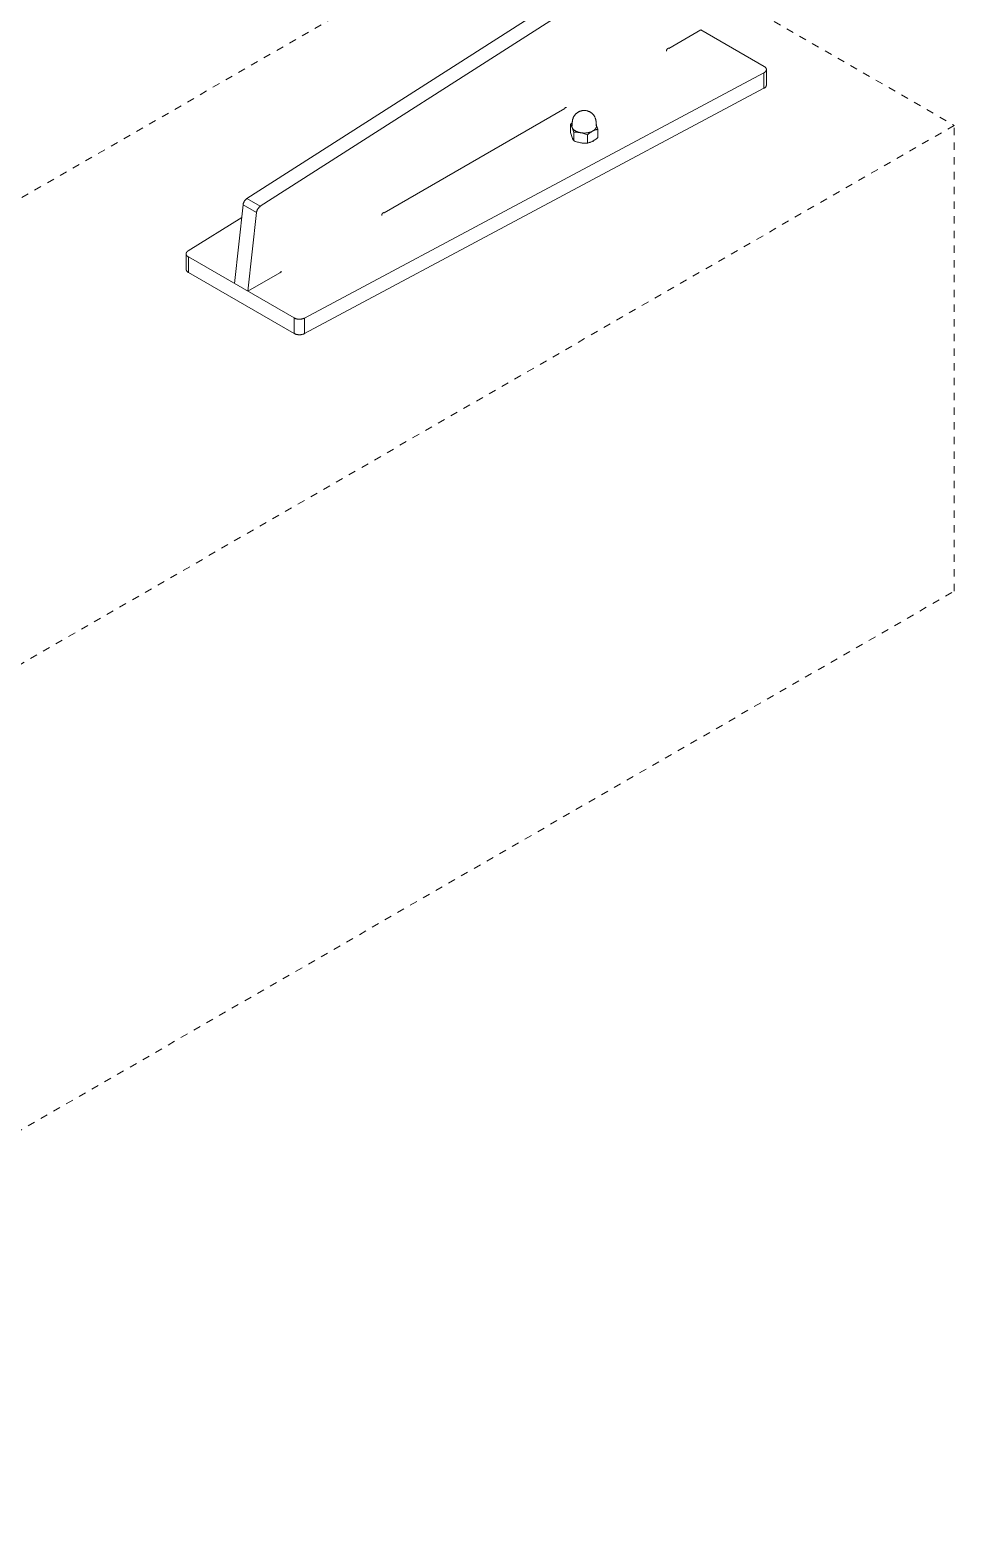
# Model space of a CAD drawing. Header units: inches. Extents: x -16 to 183, y -17 to 123.
# Drawn here: x 39.43 to 52, y -16.67 to 3.63 of the extents above; entities that cross this region are included whole.
import ezdxf

# ---------------------------------------------------------------- set-up
doc = ezdxf.new("R2010")
doc.units = ezdxf.units.IN
doc.linetypes.add('HIDDEN', pattern=[1.905, 1.27, -0.635])
doc.layers.add('ZANO_R', color=7, linetype='Continuous', lineweight=0)
doc.layers.add('ZANO_R_przerywana', color=250, linetype='HIDDEN', lineweight=0)

msp = doc.modelspace()

# ---------------------------------------------------------------- linework, layer by layer
at = {"layer": 'ZANO_R'}
for p, q in [((42.38107, 1.33869), (47.57051, 4.65869)), ((42.56392, 1.23312), (47.75337, 4.55312)), ((48.55247, 3.63209), (48.11755, 3.38099)), ((49.41354, 3.13496), (48.55247, 3.63209)), ((48.08634, 3.34857), (48.08633, 3.34813)), ((48.08633, 3.34813), (48.08634, 3.34769)), ((48.08637, 3.34948), (48.08634, 3.34857)), ((48.08634, 3.34769), (48.08635, 3.34726)), ((48.08635, 3.34726), (48.08636, 3.34683)), ((48.08636, 3.34683), (48.08639, 3.34642)), ((48.08644, 3.3504), (48.08637, 3.34948)), ((48.08639, 3.34642), (48.08642, 3.346)), ((48.08642, 3.346), (48.08646, 3.3456)), ((48.08654, 3.35135), (48.08644, 3.3504)), ((48.08646, 3.3456), (48.08651, 3.34521)), ((48.08651, 3.34521), (48.08657, 3.34482)), ((48.08668, 3.35231), (48.08654, 3.35135)), ((48.08657, 3.34482), (48.08663, 3.34444)), ((48.08663, 3.34444), (48.0867, 3.34406)), ((48.08684, 3.35329), (48.08668, 3.35231)), ((48.0867, 3.34406), (48.08677, 3.3437)), ((48.08677, 3.3437), (48.08685, 3.34334)), ((48.08705, 3.35429), (48.08684, 3.35329)), ((48.08685, 3.34334), (48.08694, 3.34299)), ((48.08694, 3.34299), (48.08703, 3.34265)), ((48.08703, 3.34265), (48.08713, 3.34232)), ((48.08728, 3.35529), (48.08705, 3.35429)), ((48.08754, 3.3563), (48.08728, 3.35529)), ((48.08784, 3.35731), (48.08754, 3.3563)), ((48.08817, 3.35832), (48.08784, 3.35731)), ((48.08853, 3.35934), (48.08817, 3.35832)), ((48.08892, 3.36035), (48.08853, 3.35934)), ((48.08933, 3.36135), (48.08892, 3.36035)), ((48.08977, 3.36234), (48.08933, 3.36135)), ((48.09023, 3.36332), (48.08977, 3.36234)), ((48.09072, 3.36429), (48.09023, 3.36332)), ((48.09122, 3.36524), (48.09072, 3.36429)), ((48.09175, 3.36617), (48.09122, 3.36524)), ((48.09229, 3.36707), (48.09175, 3.36617)), ((48.09285, 3.36796), (48.09229, 3.36707)), ((48.09342, 3.36882), (48.09285, 3.36796)), ((48.094, 3.36966), (48.09342, 3.36882)), ((48.0946, 3.37047), (48.094, 3.36966)), ((48.0952, 3.37125), (48.0946, 3.37047)), ((48.09581, 3.37201), (48.0952, 3.37125)), ((48.09645, 3.37276), (48.09581, 3.37201)), ((48.0971, 3.3735), (48.09645, 3.37276)), ((48.09778, 3.37422), (48.0971, 3.3735)), ((48.09847, 3.37493), (48.09778, 3.37422)), ((48.09918, 3.37561), (48.09847, 3.37493)), ((48.09991, 3.37627), (48.09918, 3.37561)), ((48.10065, 3.37691), (48.09991, 3.37627)), ((48.1014, 3.37752), (48.10065, 3.37691)), ((48.10216, 3.3781), (48.1014, 3.37752)), ((48.10293, 3.37864), (48.10216, 3.3781)), ((48.10371, 3.37916), (48.10293, 3.37864)), ((48.1041, 3.3794), (48.10371, 3.37916)), ((48.10449, 3.37963), (48.1041, 3.3794)), ((48.10488, 3.37986), (48.10449, 3.37963)), ((48.10528, 3.38007), (48.10488, 3.37986)), ((48.10567, 3.38028), (48.10528, 3.38007)), ((48.10606, 3.38048), (48.10567, 3.38028)), ((48.10645, 3.38066), (48.10606, 3.38048)), ((48.10684, 3.38084), (48.10645, 3.38066)), ((48.10723, 3.381), (48.10684, 3.38084)), ((48.10762, 3.38116), (48.10723, 3.381)), ((48.10801, 3.3813), (48.10762, 3.38116)), ((48.1084, 3.38143), (48.10801, 3.3813)), ((48.10878, 3.38156), (48.1084, 3.38143)), ((48.10916, 3.38167), (48.10878, 3.38156)), ((48.10954, 3.38177), (48.10916, 3.38167)), ((48.10991, 3.38186), (48.10954, 3.38177)), ((48.11029, 3.38194), (48.10991, 3.38186)), ((48.11065, 3.38201), (48.11029, 3.38194)), ((48.11102, 3.38207), (48.11065, 3.38201)), ((48.11138, 3.38212), (48.11102, 3.38207)), ((48.11174, 3.38215), (48.11138, 3.38212)), ((48.11209, 3.38218), (48.11174, 3.38215)), ((48.11244, 3.3822), (48.11209, 3.38218)), ((48.11279, 3.3822), (48.11244, 3.3822)), ((48.11313, 3.3822), (48.11279, 3.3822)), ((48.11346, 3.38218), (48.11313, 3.3822)), ((48.11379, 3.38216), (48.11346, 3.38218)), ((48.11411, 3.38212), (48.11379, 3.38216)), ((48.11443, 3.38208), (48.11411, 3.38212)), ((48.11475, 3.38202), (48.11443, 3.38208)), ((48.11505, 3.38196), (48.11475, 3.38202)), ((48.11536, 3.38188), (48.11505, 3.38196)), ((48.11565, 3.3818), (48.11536, 3.38188)), ((48.11594, 3.38171), (48.11565, 3.3818)), ((48.11622, 3.38161), (48.11594, 3.38171)), ((48.1165, 3.3815), (48.11622, 3.38161)), ((48.11677, 3.38139), (48.1165, 3.3815)), ((48.11704, 3.38126), (48.11677, 3.38139)), ((48.1173, 3.38113), (48.11704, 3.38126)), ((48.11755, 3.38099), (48.1173, 3.38113)), ((43.16603, -0.2859), (49.41063, 3.04889)), ((49.41247, 3.0499), (49.41063, 3.04889)), ((49.41063, 3.04889), (49.41063, 2.83775)), ((49.41428, 3.05094), (49.41247, 3.0499)), ((49.41354, 3.13496), (49.41531, 3.13391)), ((49.41605, 3.05201), (49.41428, 3.05094)), ((49.41531, 3.13391), (49.41704, 3.13283)), ((49.41778, 3.0531), (49.41605, 3.05201)), ((49.41704, 3.13283), (49.41874, 3.13172)), ((49.41947, 3.05423), (49.41778, 3.0531)), ((49.41874, 3.13172), (49.42039, 3.13058)), ((49.42111, 3.05539), (49.41947, 3.05423)), ((49.42039, 3.13058), (49.42201, 3.12942)), ((49.42271, 3.05657), (49.42111, 3.05539)), ((49.42201, 3.12942), (49.42357, 3.12823)), ((49.42427, 3.05778), (49.42271, 3.05657)), ((49.42357, 3.12823), (49.42509, 3.12701)), ((49.42577, 3.05901), (49.42427, 3.05778)), ((49.42509, 3.12701), (49.42656, 3.12577)), ((49.42722, 3.06027), (49.42577, 3.05901)), ((49.42656, 3.12577), (49.42798, 3.1245)), ((49.42862, 3.06155), (49.42722, 3.06027)), ((49.42798, 3.1245), (49.42934, 3.12321)), ((49.42996, 3.06286), (49.42862, 3.06155)), ((49.42934, 3.12321), (49.43065, 3.1219)), ((49.43125, 3.06418), (49.42996, 3.06286)), ((49.43065, 3.1219), (49.43191, 3.12056)), ((49.43248, 3.06553), (49.43125, 3.06418)), ((49.43191, 3.12056), (49.43311, 3.11921)), ((49.43365, 3.06689), (49.43248, 3.06553)), ((49.43311, 3.11921), (49.43424, 3.11784)), ((49.43476, 3.06827), (49.43365, 3.06689)), ((49.43424, 3.11784), (49.43532, 3.11645)), ((49.43581, 3.06967), (49.43476, 3.06827)), ((49.43532, 3.11645), (49.43634, 3.11504)), ((49.4368, 3.07108), (49.43581, 3.06967)), ((49.43634, 3.11504), (49.43682, 3.11434)), ((49.43727, 3.07179), (49.4368, 3.07108)), ((49.43682, 3.11434), (49.43729, 3.11363)), ((49.43772, 3.07251), (49.43727, 3.07179)), ((49.43729, 3.11363), (49.43775, 3.11291)), ((49.43816, 3.07322), (49.43772, 3.07251)), ((49.43775, 3.11291), (49.43818, 3.11219)), ((49.43858, 3.07394), (49.43816, 3.07322)), ((49.43818, 3.11219), (49.43861, 3.11147)), ((49.43899, 3.07467), (49.43858, 3.07394)), ((49.43861, 3.11147), (49.43901, 3.11075)), ((49.43937, 3.07539), (49.43899, 3.07467)), ((49.43901, 3.11075), (49.4394, 3.11002)), ((49.43975, 3.07612), (49.43937, 3.07539)), ((49.4394, 3.11002), (49.43977, 3.10929)), ((49.4401, 3.07684), (49.43975, 3.07612)), ((49.43977, 3.10929), (49.44013, 3.10856)), ((49.44045, 3.07758), (49.4401, 3.07684)), ((49.44013, 3.10856), (49.44047, 3.10783)), ((49.44077, 3.07831), (49.44045, 3.07758)), ((49.44047, 3.10783), (49.44079, 3.1071)), ((49.44108, 3.07904), (49.44077, 3.07831)), ((49.44079, 3.1071), (49.4411, 3.10636)), ((49.44137, 3.07978), (49.44108, 3.07904)), ((49.4411, 3.10636), (49.44139, 3.10562)), ((49.44164, 3.08051), (49.44137, 3.07978)), ((49.44139, 3.10562), (49.44167, 3.10488)), ((49.4419, 3.08125), (49.44164, 3.08051)), ((49.44167, 3.10488), (49.44192, 3.10414)), ((49.44214, 3.08199), (49.4419, 3.08125)), ((49.44192, 3.10414), (49.44217, 3.1034)), ((49.44237, 3.08273), (49.44214, 3.08199)), ((49.44217, 3.1034), (49.44239, 3.10266)), ((49.44258, 3.08346), (49.44237, 3.08273)), ((49.44239, 3.10266), (49.4426, 3.10192)), ((49.44277, 3.0842), (49.44258, 3.08346)), ((49.4426, 3.10192), (49.44279, 3.10118)), ((49.44295, 3.08494), (49.44277, 3.0842)), ((49.44279, 3.10118), (49.44297, 3.10043)), ((49.44311, 3.08568), (49.44295, 3.08494)), ((49.44297, 3.10043), (49.44313, 3.09969)), ((49.44325, 3.08642), (49.44311, 3.08568)), ((49.44313, 3.09969), (49.44327, 3.09895)), ((49.44338, 3.08716), (49.44325, 3.08642)), ((49.44327, 3.09895), (49.4434, 3.0982)), ((49.44349, 3.0879), (49.44338, 3.08716)), ((49.4434, 3.0982), (49.44351, 3.09746)), ((49.44359, 3.08863), (49.44349, 3.0879)), ((49.44351, 3.09746), (49.4436, 3.09672)), ((49.44367, 3.08937), (49.44359, 3.08863)), ((49.4436, 3.09672), (49.44368, 3.09598)), ((49.44373, 3.0901), (49.44367, 3.08937)), ((49.44368, 3.09598), (49.44374, 3.09524)), ((49.44378, 3.09083), (49.44373, 3.0901)), ((49.44374, 3.09524), (49.44379, 3.0945)), ((49.44381, 3.09157), (49.44378, 3.09083)), ((49.44379, 3.0945), (49.44382, 3.09377)), ((49.44383, 3.0923), (49.44381, 3.09157)), ((49.44382, 3.09377), (49.44383, 3.09303)), ((49.44383, 3.09303), (49.44383, 3.0923)), ((49.44383, 3.09157), (49.44383, 2.88159)), ((49.41869, 2.8418), (49.42021, 2.84277)), ((49.42021, 2.84277), (49.4217, 2.84379)), ((49.4217, 2.84379), (49.42315, 2.84486)), ((49.42315, 2.84486), (49.42457, 2.84598)), ((49.42457, 2.84598), (49.42595, 2.84715)), ((49.42595, 2.84715), (49.42729, 2.84836)), ((49.42729, 2.84836), (49.42858, 2.84962)), ((49.42858, 2.84962), (49.42983, 2.85092)), ((49.42983, 2.85092), (49.43104, 2.85226)), ((49.43104, 2.85226), (49.4322, 2.85364)), ((49.4322, 2.85364), (49.43332, 2.85506)), ((49.43332, 2.85506), (49.43438, 2.85652)), ((49.43438, 2.85652), (49.4354, 2.85801)), ((49.4354, 2.85801), (49.43636, 2.85954)), ((49.43636, 2.85954), (49.43727, 2.8611)), ((49.43727, 2.8611), (49.43813, 2.86268)), ((49.43813, 2.86268), (49.43894, 2.8643)), ((49.43894, 2.8643), (49.43969, 2.86594)), ((49.43969, 2.86594), (49.44038, 2.86761)), ((49.44038, 2.86761), (49.44102, 2.8693)), ((49.44102, 2.8693), (49.4416, 2.87101)), ((49.4416, 2.87101), (49.44212, 2.87274)), ((49.44212, 2.87274), (49.44258, 2.87448)), ((49.44258, 2.87448), (49.44298, 2.87624)), ((49.44298, 2.87624), (49.44333, 2.87802)), ((49.44333, 2.87802), (49.44361, 2.8798)), ((49.44361, 2.8798), (49.44383, 2.88159)), ((43.16603, -0.49704), (49.41063, 2.83775)), ((49.41063, 2.83775), (49.4123, 2.83845)), ((49.4123, 2.83845), (49.41394, 2.83921)), ((49.41394, 2.83921), (49.41555, 2.84002)), ((49.41555, 2.84002), (49.41713, 2.84088)), ((49.41713, 2.84088), (49.41869, 2.8418)), ((46.70176, 2.56358), (44.24659, 1.14609)), ((46.70205, 2.56434), (46.70176, 2.56358)), ((46.70237, 2.56508), (46.70205, 2.56434)), ((46.70271, 2.56582), (46.70237, 2.56508)), ((46.70308, 2.56654), (46.70271, 2.56582)), ((46.70348, 2.56724), (46.70308, 2.56654)), ((46.70389, 2.56794), (46.70348, 2.56724)), ((46.70433, 2.56861), (46.70389, 2.56794)), ((46.7048, 2.56928), (46.70433, 2.56861)), ((46.70529, 2.56992), (46.7048, 2.56928)), ((46.70579, 2.57055), (46.70529, 2.56992)), ((46.70633, 2.57116), (46.70579, 2.57055)), ((46.70688, 2.57175), (46.70633, 2.57116)), ((46.70745, 2.57233), (46.70688, 2.57175)), ((46.70804, 2.57288), (46.70745, 2.57233)), ((46.70865, 2.57341), (46.70804, 2.57288)), ((46.70928, 2.57392), (46.70865, 2.57341)), ((46.70992, 2.57441), (46.70928, 2.57392)), ((46.71059, 2.57487), (46.70992, 2.57441)), ((46.71126, 2.57531), (46.71059, 2.57487)), ((46.71196, 2.57573), (46.71126, 2.57531)), ((46.71266, 2.57612), (46.71196, 2.57573)), ((46.71338, 2.57649), (46.71266, 2.57612)), ((46.71411, 2.57684), (46.71338, 2.57649)), ((46.71486, 2.57716), (46.71411, 2.57684)), ((46.71561, 2.57745), (46.71486, 2.57716)), ((46.71638, 2.57771), (46.71561, 2.57745)), ((46.71715, 2.57795), (46.71638, 2.57771)), ((46.71793, 2.57816), (46.71715, 2.57795)), ((46.71872, 2.57835), (46.71793, 2.57816)), ((46.71951, 2.57851), (46.71872, 2.57835)), ((46.72031, 2.57864), (46.71951, 2.57851)), ((46.72111, 2.57874), (46.72031, 2.57864)), ((46.72192, 2.57881), (46.72111, 2.57874)), ((46.72272, 2.57886), (46.72192, 2.57881)), ((46.72353, 2.57888), (46.72272, 2.57886)), ((46.72434, 2.57887), (46.72353, 2.57888)), ((46.72515, 2.57883), (46.72434, 2.57887)), ((46.72596, 2.57877), (46.72515, 2.57883)), ((46.72676, 2.57867), (46.72596, 2.57877)), ((46.72756, 2.57855), (46.72676, 2.57867)), ((46.81691, 2.4341), (46.81905, 2.43922)), ((46.81905, 2.43922), (46.82135, 2.44427)), ((46.82135, 2.44427), (46.82383, 2.44923)), ((46.82383, 2.44923), (46.82648, 2.4541)), ((46.82648, 2.4541), (46.82929, 2.45888)), ((46.82929, 2.45888), (46.83227, 2.46356)), ((46.83227, 2.46356), (46.8354, 2.46814)), ((46.8354, 2.46814), (46.83869, 2.4726)), ((46.83869, 2.4726), (46.84213, 2.47695)), ((46.84213, 2.47695), (46.84572, 2.48118)), ((46.84572, 2.48118), (46.84945, 2.48528)), ((46.84945, 2.48528), (46.85332, 2.48926)), ((46.85332, 2.48926), (46.85732, 2.4931)), ((46.85732, 2.4931), (46.86145, 2.49679)), ((46.86145, 2.49679), (46.86571, 2.50035)), ((46.86571, 2.50035), (46.87009, 2.50376)), ((46.87009, 2.50376), (46.87458, 2.50701)), ((46.87458, 2.50701), (46.87918, 2.51011)), ((46.87918, 2.51011), (46.88388, 2.51305)), ((46.88388, 2.51305), (46.88868, 2.51582)), ((46.88868, 2.51582), (46.89357, 2.51843)), ((46.89357, 2.51843), (46.89855, 2.52087)), ((46.89855, 2.52087), (46.90362, 2.52314)), ((46.90362, 2.52314), (46.90875, 2.52523)), ((46.90875, 2.52523), (46.91396, 2.52715)), ((46.91396, 2.52715), (46.91922, 2.52888)), ((46.91922, 2.52888), (46.92455, 2.53043)), ((46.92455, 2.53043), (46.92992, 2.5318)), ((46.92992, 2.5318), (46.93534, 2.53299)), ((46.93534, 2.53299), (46.9408, 2.53399)), ((46.9408, 2.53399), (46.94628, 2.5348)), ((46.94628, 2.5348), (46.95175, 2.53542)), ((46.95175, 2.53542), (46.95723, 2.53585)), ((46.95723, 2.53585), (46.96273, 2.53609)), ((46.96273, 2.53609), (46.96823, 2.53615)), ((46.96823, 2.53615), (46.97373, 2.53602)), ((46.97373, 2.53602), (46.97923, 2.5357)), ((46.97923, 2.5357), (46.98471, 2.5352)), ((46.98471, 2.5352), (46.99017, 2.53451)), ((46.99017, 2.53451), (46.9956, 2.53363)), ((46.9956, 2.53363), (47.001, 2.53257)), ((47.001, 2.53257), (47.00636, 2.53133)), ((47.00636, 2.53133), (47.01167, 2.5299)), ((47.01167, 2.5299), (47.01693, 2.52829)), ((47.01693, 2.52829), (47.02214, 2.52651)), ((47.02214, 2.52651), (47.02728, 2.52455)), ((47.02728, 2.52455), (47.03235, 2.52242)), ((47.03235, 2.52242), (47.03735, 2.52011)), ((47.03735, 2.52011), (47.04226, 2.51764)), ((47.04226, 2.51764), (47.04709, 2.515)), ((47.04709, 2.515), (47.05183, 2.5122)), ((47.05183, 2.5122), (47.05646, 2.50923)), ((47.05646, 2.50923), (47.061, 2.50612)), ((47.061, 2.50612), (47.06542, 2.50285)), ((47.06542, 2.50285), (47.06973, 2.49943)), ((47.06973, 2.49943), (47.07393, 2.49586)), ((47.07393, 2.49586), (47.07799, 2.49216)), ((47.07799, 2.49216), (47.08193, 2.48832)), ((47.08193, 2.48832), (47.08574, 2.48434)), ((47.08574, 2.48434), (47.08941, 2.48024)), ((47.08941, 2.48024), (47.09294, 2.47602)), ((47.09294, 2.47602), (47.09632, 2.47168)), ((47.09632, 2.47168), (47.09955, 2.46723)), ((47.09955, 2.46723), (47.10263, 2.46266)), ((47.10263, 2.46266), (47.10555, 2.458)), ((47.10555, 2.458), (47.10831, 2.45324)), ((47.10831, 2.45324), (47.11091, 2.44839)), ((47.11091, 2.44839), (47.11334, 2.44346)), ((47.11334, 2.44346), (47.1156, 2.43844)), ((47.1156, 2.43844), (47.11769, 2.43335)), ((46.78184, 2.34807), (46.79356, 2.35783)), ((46.78546, 2.34232), (46.78184, 2.34807)), ((46.78184, 2.23535), (46.78184, 2.34807)), ((46.78184, 2.23535), (46.80319, 2.16843)), ((46.78889, 2.33646), (46.78546, 2.34232)), ((46.79214, 2.33049), (46.78889, 2.33646)), ((46.7952, 2.32442), (46.79214, 2.33049)), ((46.79356, 2.35783), (46.80554, 2.36728)), ((46.79806, 2.31826), (46.7952, 2.32442)), ((46.80072, 2.312), (46.79806, 2.31826)), ((46.7991, 2.32894), (46.79908, 2.32696)), ((46.79908, 2.32696), (46.79911, 2.32498)), ((46.7992, 2.33092), (46.7991, 2.32894)), ((46.79911, 2.32498), (46.79922, 2.323)), ((46.79937, 2.3329), (46.7992, 2.33092)), ((46.79922, 2.323), (46.7994, 2.32102)), ((46.7996, 2.33487), (46.79937, 2.3329)), ((46.7994, 2.32102), (46.79964, 2.31905)), ((46.7999, 2.33683), (46.7996, 2.33487)), ((46.79964, 2.31905), (46.79995, 2.3171)), ((46.80026, 2.33877), (46.7999, 2.33683)), ((46.79995, 2.3171), (46.80032, 2.31515)), ((46.8007, 2.34071), (46.80026, 2.33877)), ((46.80032, 2.31515), (46.80077, 2.31322)), ((46.80119, 2.34263), (46.8007, 2.34071)), ((46.80319, 2.30567), (46.80072, 2.312)), ((46.80077, 2.31322), (46.80128, 2.3113)), ((46.80176, 2.34453), (46.80119, 2.34263)), ((46.80128, 2.3113), (46.80185, 2.3094)), ((46.80239, 2.34641), (46.80176, 2.34453)), ((46.80185, 2.3094), (46.80249, 2.30753)), ((46.80308, 2.34827), (46.80239, 2.34641)), ((46.80249, 2.30753), (46.80319, 2.30567)), ((46.80384, 2.3501), (46.80308, 2.34827)), ((46.82454, 2.23876), (46.80319, 2.30567)), ((46.80319, 2.30567), (46.80379, 2.30419)), ((46.80379, 2.30419), (46.80443, 2.30271)), ((46.80466, 2.35191), (46.80384, 2.3501)), ((46.80443, 2.30271), (46.80512, 2.30123)), ((46.80554, 2.35368), (46.80466, 2.35191)), ((46.80512, 2.30123), (46.80584, 2.29975)), ((46.80554, 2.37453), (46.80563, 2.38008)), ((46.80554, 2.32956), (46.80554, 2.37453)), ((46.80563, 2.38008), (46.80592, 2.38562)), ((46.80584, 2.29975), (46.80662, 2.29828)), ((46.80592, 2.38562), (46.80639, 2.39114)), ((46.80639, 2.39114), (46.80706, 2.39665)), ((46.80662, 2.29828), (46.80743, 2.2968)), ((46.80706, 2.39665), (46.80791, 2.40213)), ((46.80743, 2.2968), (46.80829, 2.29533)), ((46.80791, 2.40213), (46.80895, 2.40758)), ((46.80829, 2.29533), (46.80919, 2.29386)), ((46.80895, 2.40758), (46.81018, 2.41298)), ((46.80919, 2.29386), (46.81014, 2.29239)), ((46.81014, 2.29239), (46.81113, 2.29093)), ((46.81018, 2.41298), (46.81159, 2.41835)), ((46.81113, 2.29093), (46.81217, 2.28947)), ((46.81159, 2.41835), (46.81318, 2.42366)), ((46.81217, 2.28947), (46.81324, 2.28802)), ((46.81318, 2.42366), (46.81496, 2.42891)), ((46.81324, 2.28802), (46.81437, 2.28658)), ((46.81437, 2.28658), (46.81553, 2.28514)), ((46.81496, 2.42891), (46.81691, 2.4341)), ((46.81553, 2.28514), (46.81674, 2.28371)), ((46.81674, 2.28371), (46.818, 2.28229)), ((46.818, 2.28229), (46.81929, 2.28088)), ((46.81929, 2.28088), (46.82063, 2.27948)), ((46.82063, 2.27948), (46.82201, 2.27809)), ((46.82201, 2.27809), (46.82344, 2.2767)), ((46.82344, 2.2767), (46.8249, 2.27533)), ((46.83615, 2.23947), (46.82454, 2.23876)), ((46.82454, 2.12604), (46.82454, 2.23876)), ((46.8249, 2.27533), (46.82641, 2.27398)), ((46.82641, 2.27398), (46.82796, 2.27263)), ((46.82796, 2.27263), (46.82955, 2.2713)), ((46.82955, 2.2713), (46.83285, 2.26868)), ((46.83285, 2.26868), (46.8363, 2.26612)), ((46.84777, 2.23983), (46.83615, 2.23947)), ((46.8363, 2.26612), (46.8399, 2.26363)), ((46.8399, 2.26363), (46.84365, 2.2612)), ((46.84365, 2.2612), (46.84754, 2.25885)), ((46.84754, 2.25885), (46.85156, 2.25658)), ((46.85939, 2.23982), (46.84777, 2.23983)), ((46.85156, 2.25658), (46.8557, 2.25439)), ((46.8557, 2.25439), (46.85996, 2.25228)), ((46.87101, 2.23945), (46.85939, 2.23982)), ((46.85996, 2.25228), (46.86433, 2.25026)), ((46.86433, 2.25026), (46.8688, 2.24833)), ((46.8688, 2.24833), (46.87337, 2.24649)), ((46.88261, 2.23872), (46.87101, 2.23945)), ((46.87337, 2.24649), (46.87802, 2.24475)), ((46.87802, 2.24475), (46.88274, 2.24311)), ((46.89419, 2.23763), (46.88261, 2.23872)), ((46.88274, 2.24311), (46.88753, 2.24156)), ((46.88753, 2.24156), (46.89238, 2.24011)), ((46.89238, 2.24011), (46.89728, 2.23877)), ((46.90572, 2.23618), (46.89419, 2.23763)), ((46.89728, 2.23877), (46.90223, 2.23752)), ((46.90223, 2.23752), (46.9072, 2.23637)), ((46.9172, 2.23437), (46.90572, 2.23618)), ((46.9072, 2.23637), (46.91219, 2.23532)), ((46.91219, 2.23532), (46.9172, 2.23437)), ((46.93081, 2.23154), (46.9172, 2.23437)), ((46.9172, 2.23437), (46.92592, 2.23286)), ((47.00528, 2.23253), (47.01401, 2.23396)), ((47.01401, 2.23396), (47.02269, 2.23569)), ((47.02269, 2.23569), (47.03131, 2.23771)), ((47.03131, 2.23771), (47.03985, 2.24001)), ((47.04928, 2.23608), (47.03908, 2.22889)), ((47.03985, 2.24001), (47.04832, 2.24259)), ((47.04832, 2.24259), (47.05669, 2.24546)), ((47.05971, 2.24296), (47.04928, 2.23608)), ((47.05669, 2.24546), (47.06496, 2.24861)), ((47.07034, 2.24951), (47.05971, 2.24296)), ((47.06496, 2.24861), (47.07312, 2.25203)), ((47.08117, 2.25572), (47.07034, 2.24951)), ((47.07312, 2.25203), (47.08117, 2.25572)), ((47.08869, 2.25958), (47.08117, 2.25572)), ((47.08117, 2.25572), (47.08499, 2.25782)), ((47.08499, 2.25782), (47.08872, 2.26001)), ((47.09633, 2.2632), (47.08869, 2.25958)), ((47.08872, 2.26001), (47.09235, 2.26228)), ((47.09235, 2.26228), (47.09589, 2.26463)), ((47.09589, 2.26463), (47.09931, 2.26706)), ((47.10408, 2.26657), (47.09633, 2.2632)), ((47.09931, 2.26706), (47.10261, 2.26957)), ((47.10261, 2.26957), (47.10579, 2.27216)), ((47.11193, 2.26969), (47.10408, 2.26657)), ((47.10579, 2.27216), (47.10733, 2.27348)), ((47.10733, 2.27348), (47.10884, 2.27481)), ((47.10884, 2.27481), (47.11031, 2.27617)), ((47.11031, 2.27617), (47.11174, 2.27754)), ((47.11174, 2.27754), (47.11314, 2.27893)), ((47.11988, 2.27256), (47.11193, 2.26969)), ((47.11314, 2.27893), (47.1145, 2.28033)), ((47.1145, 2.28033), (47.11582, 2.28175)), ((47.11582, 2.28175), (47.1171, 2.28318)), ((47.1171, 2.28318), (47.11835, 2.28463)), ((47.11769, 2.43335), (47.1196, 2.42822)), ((47.11835, 2.28463), (47.11955, 2.28609)), ((47.11955, 2.28609), (47.12071, 2.28756)), ((47.1196, 2.42822), (47.12133, 2.42303)), ((47.12792, 2.27518), (47.11988, 2.27256)), ((47.12071, 2.28756), (47.12183, 2.28905)), ((47.12133, 2.42303), (47.12288, 2.41778)), ((47.12183, 2.28905), (47.12291, 2.29054)), ((47.12288, 2.41778), (47.12425, 2.41248)), ((47.12291, 2.29054), (47.12394, 2.29205)), ((47.12394, 2.29205), (47.12493, 2.29357)), ((47.12425, 2.41248), (47.12545, 2.40714)), ((47.12493, 2.29357), (47.12588, 2.2951)), ((47.12545, 2.40714), (47.12646, 2.40177)), ((47.12588, 2.2951), (47.12679, 2.29664)), ((47.12646, 2.40177), (47.12729, 2.39636)), ((47.12679, 2.29664), (47.12764, 2.29819)), ((47.12729, 2.39636), (47.12794, 2.39092)), ((47.12764, 2.29819), (47.12846, 2.29974)), ((47.13603, 2.27753), (47.12792, 2.27518)), ((47.12794, 2.39092), (47.1284, 2.38547)), ((47.1284, 2.38547), (47.12868, 2.38)), ((47.12846, 2.29974), (47.12923, 2.30131)), ((47.12868, 2.38), (47.12877, 2.37453)), ((47.12877, 2.37453), (47.12877, 2.32956)), ((47.12877, 2.35422), (47.13053, 2.34987)), ((47.12961, 2.35194), (47.12877, 2.35368)), ((47.12923, 2.30131), (47.12995, 2.30288)), ((47.13039, 2.35017), (47.12961, 2.35194)), ((47.12995, 2.30288), (47.13063, 2.30445)), ((47.13112, 2.34838), (47.13039, 2.35017)), ((47.13063, 2.30445), (47.13126, 2.30603)), ((47.13168, 2.3469), (47.13112, 2.34838)), ((47.13126, 2.30603), (47.13184, 2.30762)), ((47.1322, 2.3454), (47.13168, 2.3469)), ((47.13169, 2.3469), (47.15247, 2.28147)), ((47.13184, 2.30762), (47.13238, 2.30921)), ((47.13268, 2.34389), (47.1322, 2.3454)), ((47.13238, 2.30921), (47.13287, 2.3108)), ((47.13312, 2.34238), (47.13268, 2.34389)), ((47.13287, 2.3108), (47.13332, 2.3124)), ((47.13352, 2.34085), (47.13312, 2.34238)), ((47.13332, 2.3124), (47.13372, 2.314)), ((47.13388, 2.33932), (47.13352, 2.34085)), ((47.13372, 2.314), (47.13407, 2.3156)), ((47.1342, 2.33777), (47.13388, 2.33932)), ((47.13407, 2.3156), (47.13437, 2.3172)), ((47.13448, 2.33622), (47.1342, 2.33777)), ((47.13437, 2.3172), (47.13463, 2.3188)), ((47.13472, 2.33466), (47.13448, 2.33622)), ((47.13463, 2.3188), (47.13485, 2.3204)), ((47.13491, 2.3331), (47.13472, 2.33466)), ((47.13485, 2.3204), (47.13501, 2.322)), ((47.13506, 2.33153), (47.13491, 2.3331)), ((47.13501, 2.322), (47.13513, 2.3236)), ((47.13516, 2.32995), (47.13506, 2.33153)), ((47.13513, 2.3236), (47.13521, 2.32519)), ((47.13522, 2.32837), (47.13516, 2.32995)), ((47.13521, 2.32519), (47.13524, 2.32678)), ((47.13524, 2.32678), (47.13522, 2.32837)), ((47.14422, 2.27963), (47.13603, 2.27753)), ((47.15247, 2.28147), (47.14422, 2.27963)), ((47.15247, 2.16874), (47.15247, 2.28147)), ((46.80319, 2.16843), (46.80566, 2.1621)), ((46.80566, 2.1621), (46.80832, 2.15585)), ((46.80832, 2.15585), (46.81118, 2.14969)), ((46.81118, 2.14969), (46.81424, 2.14362)), ((46.81424, 2.14362), (46.81749, 2.13765)), ((46.81749, 2.13765), (46.82092, 2.13179)), ((46.82092, 2.13179), (46.82454, 2.12604)), ((46.82454, 2.12604), (46.83734, 2.12063)), ((46.83734, 2.12063), (46.85031, 2.11564)), ((46.83916, 2.11589), (46.84343, 2.11836)), ((46.85031, 2.11564), (46.86344, 2.11107)), ((46.86344, 2.11107), (46.8767, 2.10693)), ((46.8767, 2.10693), (46.89009, 2.10323)), ((46.89009, 2.10323), (46.9036, 2.09996)), ((46.9036, 2.09996), (46.9172, 2.09713)), ((46.9172, 2.09713), (46.92869, 2.09532)), ((46.92592, 2.23286), (46.93469, 2.23164)), ((46.92869, 2.09532), (46.94022, 2.09387)), ((46.94431, 2.22827), (46.93081, 2.23154)), ((46.93469, 2.23164), (46.94349, 2.23072)), ((46.94022, 2.09387), (46.95179, 2.09278)), ((46.94349, 2.23072), (46.95232, 2.23009)), ((46.95771, 2.22456), (46.94431, 2.22827)), ((46.95179, 2.09278), (46.9634, 2.09205)), ((46.95232, 2.23009), (46.96116, 2.22976)), ((46.97097, 2.22043), (46.95771, 2.22456)), ((46.96116, 2.22976), (46.97001, 2.22972)), ((46.9634, 2.09205), (46.97502, 2.09168)), ((46.97001, 2.22972), (46.97886, 2.22998)), ((46.98409, 2.21586), (46.97097, 2.22043)), ((46.97502, 2.09168), (46.98664, 2.09167)), ((46.97886, 2.22998), (46.98769, 2.23054)), ((46.99706, 2.21087), (46.98409, 2.21586)), ((46.98664, 2.09167), (46.99826, 2.09202)), ((46.98769, 2.23054), (46.9965, 2.23138)), ((46.9965, 2.23138), (47.00528, 2.23253)), ((47.00986, 2.20546), (46.99706, 2.21087)), ((46.99826, 2.09202), (47.00986, 2.09274)), ((47.01936, 2.21357), (47.00986, 2.20546)), ((47.00986, 2.20546), (47.00986, 2.09274)), ((47.00986, 2.09274), (47.01811, 2.09457)), ((47.01811, 2.09457), (47.0263, 2.09667)), ((47.0291, 2.22138), (47.01936, 2.21357)), ((47.0263, 2.09667), (47.03442, 2.09903)), ((47.03908, 2.22889), (47.0291, 2.22138)), ((47.03442, 2.09903), (47.04245, 2.10164)), ((47.04245, 2.10164), (47.0504, 2.10452)), ((47.0504, 2.10452), (47.05826, 2.10764)), ((47.05826, 2.10764), (47.06601, 2.11101)), ((47.06601, 2.11101), (47.07365, 2.11462)), ((47.07365, 2.11462), (47.08117, 2.11848)), ((47.08117, 2.11848), (47.092, 2.1247)), ((47.09515, 2.11589), (47.08605, 2.12115)), ((47.092, 2.1247), (47.10263, 2.13125)), ((47.10263, 2.13125), (47.11305, 2.13812)), ((47.11305, 2.13812), (47.12326, 2.14532)), ((47.12326, 2.14532), (47.13324, 2.15282)), ((47.13324, 2.15282), (47.14298, 2.16064)), ((47.14298, 2.16064), (47.15247, 2.16874)), ((42.21303, 0.18315), (42.32966, 1.25418)), ((42.32966, 1.25418), (42.3303, 1.25837)), ((42.32966, 1.25418), (42.51251, 1.14862)), ((42.3303, 1.25837), (42.33109, 1.26254)), ((42.33109, 1.26254), (42.33202, 1.26668)), ((42.33202, 1.26668), (42.3331, 1.27078)), ((42.3331, 1.27078), (42.33431, 1.27484)), ((42.33431, 1.27484), (42.33566, 1.27886)), ((42.33566, 1.27886), (42.33714, 1.28283)), ((42.33714, 1.28283), (42.33877, 1.28675)), ((42.33877, 1.28675), (42.34052, 1.2906)), ((42.34052, 1.2906), (42.34241, 1.2944)), ((42.34241, 1.2944), (42.34442, 1.29813)), ((42.34442, 1.29813), (42.34656, 1.30179)), ((42.34656, 1.30179), (42.34883, 1.30537)), ((42.34883, 1.30537), (42.35121, 1.30888)), ((42.35121, 1.30888), (42.35372, 1.3123)), ((42.35372, 1.3123), (42.35634, 1.31563)), ((42.35634, 1.31563), (42.35907, 1.31887)), ((42.35907, 1.31887), (42.36191, 1.32202)), ((42.36191, 1.32202), (42.36486, 1.32506)), ((42.36486, 1.32506), (42.36791, 1.32801)), ((42.36791, 1.32801), (42.37106, 1.33085)), ((42.37106, 1.33085), (42.37431, 1.33357)), ((42.37431, 1.33357), (42.37764, 1.33619)), ((42.37764, 1.33619), (42.38107, 1.33869)), ((42.56392, 1.23312), (42.38107, 1.33869)), ((42.54476, 1.21645), (42.54771, 1.2195)), ((42.54771, 1.2195), (42.55076, 1.22244)), ((42.55076, 1.22244), (42.55391, 1.22528)), ((42.55391, 1.22528), (42.55716, 1.22801)), ((42.55716, 1.22801), (42.56049, 1.23062)), ((42.56049, 1.23062), (42.56392, 1.23312)), ((42.31089, 1.08185), (41.58346, 0.6278)), ((42.39588, 0.07758), (42.51251, 1.14862)), ((42.51251, 1.14862), (42.51315, 1.1528)), ((42.51315, 1.1528), (42.51394, 1.15697)), ((42.51394, 1.15697), (42.51487, 1.16111)), ((42.51487, 1.16111), (42.51595, 1.16521)), ((42.51595, 1.16521), (42.51716, 1.16927)), ((42.51716, 1.16927), (42.51851, 1.17329)), ((42.51851, 1.17329), (42.51999, 1.17726)), ((42.51999, 1.17726), (42.52162, 1.18118)), ((42.52162, 1.18118), (42.52337, 1.18504)), ((42.52337, 1.18504), (42.52526, 1.18883)), ((42.52526, 1.18883), (42.52727, 1.19256)), ((42.52727, 1.19256), (42.52941, 1.19622)), ((42.52941, 1.19622), (42.53168, 1.19981)), ((42.53168, 1.19981), (42.53406, 1.20331)), ((42.53406, 1.20331), (42.53657, 1.20673)), ((42.53657, 1.20673), (42.53919, 1.21006)), ((42.53919, 1.21006), (42.54192, 1.2133)), ((42.54192, 1.2133), (42.54476, 1.21645)), ((44.21542, 1.11458), (44.21538, 1.11367)), ((44.21538, 1.11367), (44.21538, 1.11323)), ((44.21538, 1.11323), (44.21538, 1.11279)), ((44.21538, 1.11279), (44.21539, 1.11236)), ((44.21539, 1.11236), (44.21541, 1.11194)), ((44.21541, 1.11194), (44.21543, 1.11152)), ((44.21549, 1.11551), (44.21542, 1.11458)), ((44.21543, 1.11152), (44.21547, 1.11111)), ((44.21547, 1.11111), (44.21551, 1.1107)), ((44.21559, 1.11645), (44.21549, 1.11551)), ((44.21551, 1.1107), (44.21556, 1.11031)), ((44.21556, 1.11031), (44.21561, 1.10992)), ((44.21572, 1.11742), (44.21559, 1.11645)), ((44.21561, 1.10992), (44.21567, 1.10954)), ((44.21567, 1.10954), (44.21574, 1.10917)), ((44.21589, 1.1184), (44.21572, 1.11742)), ((44.21574, 1.10917), (44.21582, 1.1088)), ((44.21582, 1.1088), (44.2159, 1.10844)), ((44.21609, 1.11939), (44.21589, 1.1184)), ((44.2159, 1.10844), (44.21599, 1.10809)), ((44.21599, 1.10809), (44.21608, 1.10775)), ((44.21608, 1.10775), (44.21618, 1.10742)), ((44.21632, 1.12039), (44.21609, 1.11939)), ((44.21659, 1.1214), (44.21632, 1.12039)), ((44.21689, 1.12241), (44.21659, 1.1214)), ((44.21722, 1.12343), (44.21689, 1.12241)), ((44.21757, 1.12444), (44.21722, 1.12343)), ((44.21796, 1.12545), (44.21757, 1.12444)), ((44.21837, 1.12645), (44.21796, 1.12545)), ((44.21881, 1.12744), (44.21837, 1.12645)), ((44.21928, 1.12842), (44.21881, 1.12744)), ((44.21976, 1.12939), (44.21928, 1.12842)), ((44.22027, 1.13034), (44.21976, 1.12939)), ((44.2208, 1.13127), (44.22027, 1.13034)), ((44.22134, 1.13218), (44.2208, 1.13127)), ((44.2219, 1.13306), (44.22134, 1.13218)), ((44.22247, 1.13393), (44.2219, 1.13306)), ((44.22305, 1.13476), (44.22247, 1.13393)), ((44.22364, 1.13557), (44.22305, 1.13476)), ((44.22424, 1.13635), (44.22364, 1.13557)), ((44.22486, 1.13712), (44.22424, 1.13635)), ((44.22549, 1.13787), (44.22486, 1.13712)), ((44.22615, 1.1386), (44.22549, 1.13787)), ((44.22682, 1.13933), (44.22615, 1.1386)), ((44.22751, 1.14003), (44.22682, 1.13933)), ((44.22822, 1.14072), (44.22751, 1.14003)), ((44.22895, 1.14138), (44.22822, 1.14072)), ((44.22969, 1.14201), (44.22895, 1.14138)), ((44.23044, 1.14262), (44.22969, 1.14201)), ((44.2312, 1.1432), (44.23044, 1.14262)), ((44.23198, 1.14375), (44.2312, 1.1432)), ((44.23275, 1.14426), (44.23198, 1.14375)), ((44.23314, 1.1445), (44.23275, 1.14426)), ((44.23354, 1.14474), (44.23314, 1.1445)), ((44.23393, 1.14496), (44.23354, 1.14474)), ((44.23432, 1.14518), (44.23393, 1.14496)), ((44.23471, 1.14538), (44.23432, 1.14518)), ((44.23511, 1.14558), (44.23471, 1.14538)), ((44.2355, 1.14576), (44.23511, 1.14558)), ((44.23589, 1.14594), (44.2355, 1.14576)), ((44.23628, 1.1461), (44.23589, 1.14594)), ((44.23667, 1.14626), (44.23628, 1.1461)), ((44.23706, 1.1464), (44.23667, 1.14626)), ((44.23744, 1.14654), (44.23706, 1.1464)), ((44.23782, 1.14666), (44.23744, 1.14654)), ((44.2382, 1.14677), (44.23782, 1.14666)), ((44.23858, 1.14687), (44.2382, 1.14677)), ((44.23896, 1.14696), (44.23858, 1.14687)), ((44.23933, 1.14704), (44.23896, 1.14696)), ((44.2397, 1.14711), (44.23933, 1.14704)), ((44.24007, 1.14717), (44.2397, 1.14711)), ((44.24043, 1.14722), (44.24007, 1.14717)), ((44.24078, 1.14726), (44.24043, 1.14722)), ((44.24114, 1.14728), (44.24078, 1.14726)), ((44.24149, 1.1473), (44.24114, 1.14728)), ((44.24183, 1.1473), (44.24149, 1.1473)), ((44.24217, 1.1473), (44.24183, 1.1473)), ((44.24251, 1.14728), (44.24217, 1.1473)), ((44.24283, 1.14726), (44.24251, 1.14728)), ((44.24316, 1.14722), (44.24283, 1.14726)), ((44.24348, 1.14718), (44.24316, 1.14722)), ((44.24379, 1.14712), (44.24348, 1.14718)), ((44.2441, 1.14706), (44.24379, 1.14712)), ((44.2444, 1.14699), (44.2441, 1.14706)), ((44.2447, 1.1469), (44.2444, 1.14699)), ((44.24499, 1.14681), (44.2447, 1.1469)), ((44.24527, 1.14671), (44.24499, 1.14681)), ((44.24555, 1.14661), (44.24527, 1.14671)), ((44.24582, 1.14649), (44.24555, 1.14661)), ((44.24608, 1.14636), (44.24582, 1.14649)), ((44.24634, 1.14623), (44.24608, 1.14636)), ((44.24659, 1.14609), (44.24634, 1.14623)), ((41.56237, 0.60794), (41.56326, 0.60929)), ((41.56326, 0.60929), (41.56421, 0.61062)), ((41.56421, 0.61062), (41.56521, 0.61194)), ((41.56521, 0.61194), (41.56626, 0.61323)), ((41.56626, 0.61323), (41.56736, 0.6145)), ((41.56736, 0.6145), (41.5685, 0.61574)), ((41.5685, 0.61574), (41.56968, 0.61697)), ((41.56968, 0.61697), (41.5709, 0.61817)), ((41.5709, 0.61817), (41.57217, 0.61934)), ((41.57217, 0.61934), (41.57347, 0.62049)), ((41.57347, 0.62049), (41.5748, 0.62161)), ((41.5748, 0.62161), (41.57617, 0.62271)), ((41.57617, 0.62271), (41.57758, 0.62378)), ((41.57758, 0.62378), (41.57901, 0.62483)), ((41.57901, 0.62483), (41.58047, 0.62585)), ((41.58047, 0.62585), (41.58195, 0.62684)), ((41.58195, 0.62684), (41.58346, 0.6278)), ((41.55596, 0.58759), (41.55598, 0.58834)), ((41.55596, 0.58684), (41.55596, 0.58759)), ((41.55598, 0.58609), (41.55596, 0.58684)), ((41.55596, 0.37611), (41.55596, 0.58609)), ((41.55598, 0.58834), (41.55601, 0.58909)), ((41.55601, 0.58533), (41.55598, 0.58609)), ((41.55601, 0.58909), (41.55606, 0.58984)), ((41.55606, 0.58458), (41.55601, 0.58533)), ((41.55606, 0.58984), (41.55612, 0.59059)), ((41.55613, 0.58383), (41.55606, 0.58458)), ((41.55612, 0.59059), (41.5562, 0.59134)), ((41.55621, 0.58308), (41.55613, 0.58383)), ((41.5562, 0.59134), (41.5563, 0.59209)), ((41.55631, 0.58233), (41.55621, 0.58308)), ((41.5563, 0.59209), (41.55641, 0.59284)), ((41.55643, 0.58159), (41.55631, 0.58233)), ((41.55641, 0.59284), (41.55654, 0.59358)), ((41.55656, 0.58084), (41.55643, 0.58159)), ((41.55654, 0.59358), (41.55669, 0.59433)), ((41.55671, 0.58009), (41.55656, 0.58084)), ((41.55669, 0.59433), (41.55685, 0.59507)), ((41.55687, 0.57935), (41.55671, 0.58009)), ((41.55685, 0.59507), (41.55703, 0.59581)), ((41.55705, 0.57861), (41.55687, 0.57935)), ((41.55703, 0.59581), (41.55722, 0.59655)), ((41.55724, 0.57787), (41.55705, 0.57861)), ((41.55722, 0.59655), (41.55743, 0.59728)), ((41.55746, 0.57713), (41.55724, 0.57787)), ((41.55743, 0.59728), (41.55766, 0.59801)), ((41.55768, 0.57639), (41.55746, 0.57713)), ((41.55766, 0.59801), (41.5579, 0.59875)), ((41.55793, 0.57566), (41.55768, 0.57639)), ((41.5579, 0.59875), (41.55815, 0.59947)), ((41.55818, 0.57493), (41.55793, 0.57566)), ((41.55815, 0.59947), (41.55842, 0.6002)), ((41.55846, 0.5742), (41.55818, 0.57493)), ((41.55842, 0.6002), (41.55871, 0.60092)), ((41.55875, 0.57348), (41.55846, 0.5742)), ((41.55871, 0.60092), (41.55901, 0.60164)), ((41.55905, 0.57276), (41.55875, 0.57348)), ((41.55901, 0.60164), (41.55932, 0.60235)), ((41.55937, 0.57204), (41.55905, 0.57276)), ((41.55932, 0.60235), (41.55965, 0.60307)), ((41.55971, 0.57132), (41.55937, 0.57204)), ((41.55965, 0.60307), (41.56, 0.60377)), ((41.56006, 0.57061), (41.55971, 0.57132)), ((41.56, 0.60377), (41.56036, 0.60448)), ((41.56042, 0.5699), (41.56006, 0.57061)), ((41.56036, 0.60448), (41.56073, 0.60518)), ((41.5608, 0.5692), (41.56042, 0.5699)), ((41.56073, 0.60518), (41.56112, 0.60588)), ((41.56119, 0.5685), (41.5608, 0.5692)), ((41.56112, 0.60588), (41.56152, 0.60657)), ((41.5616, 0.5678), (41.56119, 0.5685)), ((41.56152, 0.60657), (41.56237, 0.60794)), ((41.56202, 0.56711), (41.5616, 0.5678)), ((41.5629, 0.56574), (41.56202, 0.56711)), ((41.56384, 0.56439), (41.5629, 0.56574)), ((41.56482, 0.56306), (41.56384, 0.56439)), ((41.56586, 0.56175), (41.56482, 0.56306)), ((41.56695, 0.56046), (41.56586, 0.56175)), ((41.56808, 0.55919), (41.56695, 0.56046)), ((41.56926, 0.55795), (41.56808, 0.55919)), ((41.57049, 0.55673), (41.56926, 0.55795)), ((41.57175, 0.55553), (41.57049, 0.55673)), ((41.57306, 0.55436), (41.57175, 0.55553)), ((41.5744, 0.55322), (41.57306, 0.55436)), ((41.57577, 0.5521), (41.5744, 0.55322)), ((41.57719, 0.55101), (41.57577, 0.5521)), ((41.57863, 0.54994), (41.57719, 0.55101)), ((41.5801, 0.5489), (41.57863, 0.54994)), ((41.5816, 0.54789), (41.5801, 0.5489)), ((41.58313, 0.54691), (41.5816, 0.54789)), ((41.58468, 0.54595), (41.58313, 0.54691)), ((41.58626, 0.54502), (41.58468, 0.54595)), ((41.58626, 0.54502), (43.02266, -0.28428)), ((41.58626, 0.33388), (41.58626, 0.54502)), ((41.55596, 0.37611), (41.55617, 0.37431)), ((41.55617, 0.37431), (41.55645, 0.37252)), ((41.55645, 0.37252), (41.55679, 0.37073)), ((41.55679, 0.37073), (41.55718, 0.36897)), ((41.55718, 0.36897), (41.55764, 0.36721)), ((41.55764, 0.36721), (41.55817, 0.36547)), ((41.55817, 0.36547), (41.55875, 0.36376)), ((41.55875, 0.36376), (41.55939, 0.36206)), ((41.55939, 0.36206), (41.56009, 0.36039)), ((41.56009, 0.36039), (41.56084, 0.35874)), ((41.56084, 0.35874), (41.56166, 0.35712)), ((41.56166, 0.35712), (41.56253, 0.35553)), ((41.56253, 0.35553), (41.56345, 0.35397)), ((41.56345, 0.35397), (41.56443, 0.35244)), ((41.56443, 0.35244), (41.56546, 0.35095)), ((41.56546, 0.35095), (41.56655, 0.34949)), ((41.56655, 0.34949), (41.56768, 0.34808)), ((41.56768, 0.34808), (41.56886, 0.3467)), ((41.56886, 0.3467), (41.57009, 0.34537)), ((41.57009, 0.34537), (41.57136, 0.34408)), ((41.57136, 0.34408), (41.57268, 0.34283)), ((41.57268, 0.34283), (41.57404, 0.34163)), ((41.57404, 0.34163), (41.57545, 0.34048)), ((41.57545, 0.34048), (41.57689, 0.33938)), ((41.57689, 0.33938), (41.57837, 0.33833)), ((41.57837, 0.33833), (41.57988, 0.33733)), ((41.57988, 0.33733), (41.58143, 0.33639)), ((41.58143, 0.33639), (41.58301, 0.3355)), ((41.58301, 0.3355), (41.58462, 0.33466)), ((41.58462, 0.33466), (41.58626, 0.33388)), ((41.58626, 0.33388), (43.02266, -0.49542)), ((42.83081, 0.32869), (42.39588, 0.07758)), ((42.83081, 0.32869), (42.8312, 0.32953)), ((42.8312, 0.32953), (42.83162, 0.33036)), ((42.83162, 0.33036), (42.83207, 0.33118)), ((42.83207, 0.33118), (42.83254, 0.33198)), ((42.83254, 0.33198), (42.83305, 0.33276)), ((42.83305, 0.33276), (42.83358, 0.33353)), ((42.83358, 0.33353), (42.83413, 0.33428)), ((42.83413, 0.33428), (42.83471, 0.335)), ((42.83471, 0.335), (42.83532, 0.33571)), ((42.83532, 0.33571), (42.83595, 0.3364)), ((42.83595, 0.3364), (42.8366, 0.33706)), ((42.8366, 0.33706), (42.83727, 0.3377)), ((42.83727, 0.3377), (42.83797, 0.33832)), ((42.83797, 0.33832), (42.83869, 0.33892)), ((42.83869, 0.33892), (42.83942, 0.33948)), ((42.83942, 0.33948), (42.84018, 0.34003)), ((42.84018, 0.34003), (42.84095, 0.34055)), ((42.84095, 0.34055), (42.84174, 0.34104)), ((42.84174, 0.34104), (42.84255, 0.3415)), ((42.84255, 0.3415), (42.84338, 0.34193)), ((42.84338, 0.34193), (42.84421, 0.34234)), ((42.84421, 0.34234), (42.84506, 0.34272)), ((42.84506, 0.34272), (42.84593, 0.34307)), ((42.84593, 0.34307), (42.8468, 0.34339)), ((42.8468, 0.34339), (42.84769, 0.34368)), ((42.84769, 0.34368), (42.84858, 0.34393)), ((42.84858, 0.34393), (42.84948, 0.34416)), ((42.84948, 0.34416), (42.85039, 0.34436)), ((42.85039, 0.34436), (42.85131, 0.34452)), ((42.85131, 0.34452), (42.85223, 0.34466)), ((42.85223, 0.34466), (42.85316, 0.34476)), ((42.85346, 0.34472), (42.85316, 0.34476)), ((42.85376, 0.34467), (42.85346, 0.34472)), ((42.85406, 0.34461), (42.85376, 0.34467)), ((42.85435, 0.34454), (42.85406, 0.34461)), ((42.85465, 0.34447), (42.85435, 0.34454)), ((42.85494, 0.34438), (42.85465, 0.34447)), ((42.85522, 0.34428), (42.85494, 0.34438)), ((42.85551, 0.34417), (42.85522, 0.34428)), ((42.85579, 0.34406), (42.85551, 0.34417)), ((42.85607, 0.34393), (42.85579, 0.34406)), ((42.85634, 0.3438), (42.85607, 0.34393)), ((42.8566, 0.34365), (42.85634, 0.3438)), ((43.02266, -0.28428), (43.02266, -0.49542)), ((43.0276, -0.28668), (43.02266, -0.28428)), ((43.03263, -0.28891), (43.0276, -0.28668)), ((43.03773, -0.29097), (43.03263, -0.28891)), ((43.0429, -0.29286), (43.03773, -0.29097)), ((43.04813, -0.29457), (43.0429, -0.29286)), ((43.05341, -0.2961), (43.04813, -0.29457)), ((43.05874, -0.29745), (43.05341, -0.2961)), ((43.06411, -0.29862), (43.05874, -0.29745)), ((43.06952, -0.29961), (43.06411, -0.29862)), ((43.07496, -0.30041), (43.06952, -0.29961)), ((43.08043, -0.30103), (43.07496, -0.30041)), ((43.08591, -0.30147), (43.08043, -0.30103)), ((43.09141, -0.30171), (43.08591, -0.30147)), ((43.09691, -0.30178), (43.09141, -0.30171)), ((43.1024, -0.30165), (43.09691, -0.30178)), ((43.1079, -0.30134), (43.1024, -0.30165)), ((43.11337, -0.30085), (43.1079, -0.30134)), ((43.11883, -0.30016), (43.11337, -0.30085)), ((43.12426, -0.2993), (43.11883, -0.30016)), ((43.12966, -0.29825), (43.12426, -0.2993)), ((43.13502, -0.29702), (43.12966, -0.29825)), ((43.14034, -0.29561), (43.13502, -0.29702)), ((43.1456, -0.29401), (43.14034, -0.29561)), ((43.15081, -0.29225), (43.1456, -0.29401)), ((43.15595, -0.2903), (43.15081, -0.29225)), ((43.16103, -0.28819), (43.15595, -0.2903)), ((43.16603, -0.2859), (43.16103, -0.28819)), ((43.16603, -0.49704), (43.16603, -0.2859)), ((43.02266, -0.49542), (43.0276, -0.49782)), ((43.0276, -0.49782), (43.03263, -0.50005)), ((43.03263, -0.50005), (43.03773, -0.50211)), ((43.03773, -0.50211), (43.0429, -0.504)), ((43.0429, -0.504), (43.04813, -0.50571)), ((43.04813, -0.50571), (43.05341, -0.50724)), ((43.05341, -0.50724), (43.05874, -0.50859)), ((43.05874, -0.50859), (43.06411, -0.50976)), ((43.06411, -0.50976), (43.06952, -0.51075)), ((43.06952, -0.51075), (43.07496, -0.51155)), ((43.07496, -0.51155), (43.08043, -0.51217)), ((43.08043, -0.51217), (43.08591, -0.5126)), ((43.08591, -0.5126), (43.09141, -0.51285)), ((43.09141, -0.51285), (43.09691, -0.51291)), ((43.09691, -0.51291), (43.1024, -0.51279)), ((43.1024, -0.51279), (43.1079, -0.51248)), ((43.1079, -0.51248), (43.11337, -0.51198)), ((43.11337, -0.51198), (43.11883, -0.5113)), ((43.11883, -0.5113), (43.12426, -0.51044)), ((43.12426, -0.51044), (43.12966, -0.50939)), ((43.12966, -0.50939), (43.13502, -0.50816)), ((43.13502, -0.50816), (43.14034, -0.50674)), ((43.14034, -0.50674), (43.1456, -0.50515)), ((43.1456, -0.50515), (43.15081, -0.50338)), ((43.15081, -0.50338), (43.15595, -0.50144)), ((43.15595, -0.50144), (43.16103, -0.49932)), ((43.16103, -0.49932), (43.16603, -0.49704))]:
    msp.add_line(p, q, dxfattribs=at)
at = {"layer": 'ZANO_R_przerywana', "ltscale": 0.05}
for p, q in [((46.51057, 5.50113), (28.86869, -4.68441)), ((49.02838, 4.04747), (51.9961, 2.33406)), ((51.9961, 2.33406), (30.05399, -10.33422)), ((51.9961, -4.00008), (51.9961, 2.33406)), ((30.05399, -16.66836), (51.9961, -4.00008))]:
    msp.add_line(p, q, dxfattribs=at)

doc.saveas('drawing.dxf')
